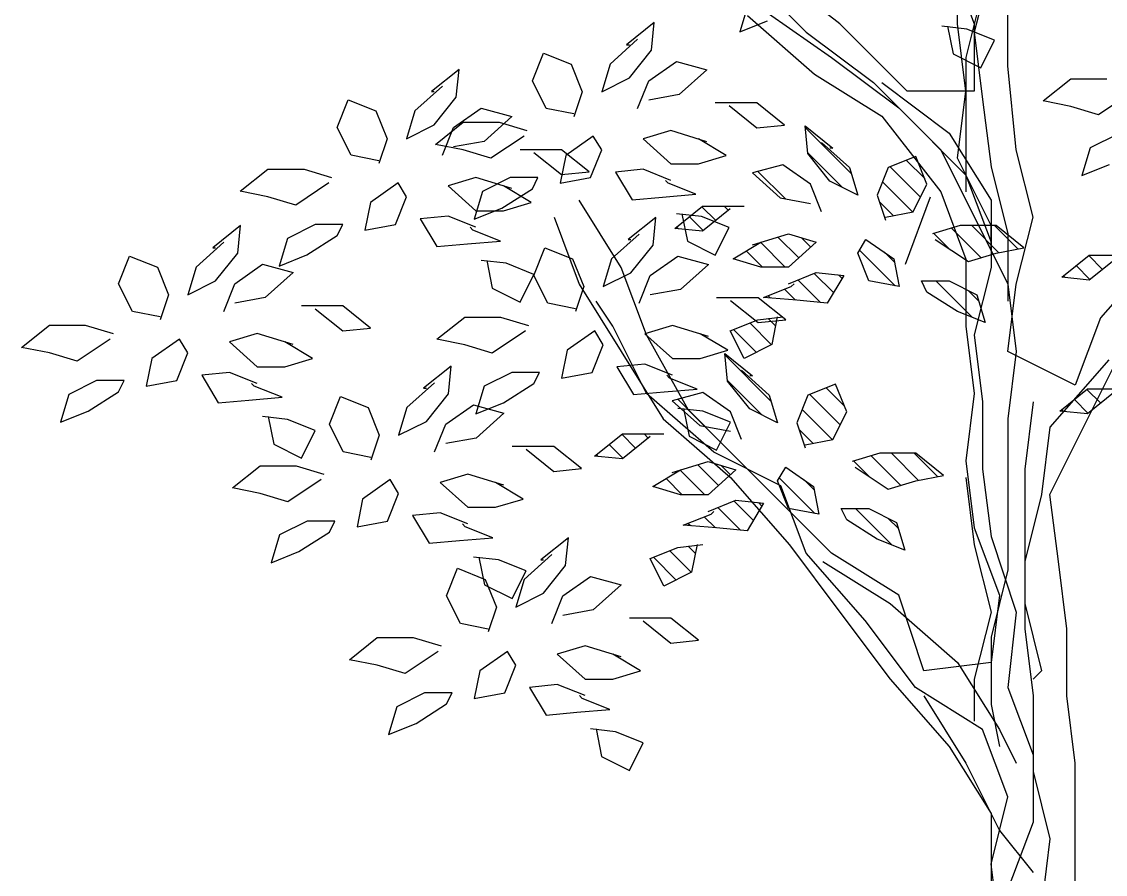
# Model space of a CAD drawing. Header units: millimetres. Extents: x 577 to 2337, y 236 to 943.
# Drawn here: x 821.745 to 823.376, y 700.283 to 701.566 of the extents above; entities that cross this region are included whole.
import ezdxf

# ---------------------------------------------------------------- set-up
doc = ezdxf.new("R2010")
doc.units = ezdxf.units.MM
doc.header["$LTSCALE"] = 0.01
doc.linetypes.add('SOLID_LINE', pattern=[0])
doc.layers.add('06-Furn', color=4, linetype='Continuous')

# ---------------------------------------------------------------- blocks, each defined once
blk = doc.blocks.new('Tree 04')
at = {"layer": '06-Furn', "color": 32, "linetype": 'SOLID_LINE'}
for p, q in [((847.9361, 598.886), (847.9741, 598.7848)), ((847.9488, 598.7848), (847.9488, 598.886)), ((847.62, 598.8733), (847.7211, 598.7722)), ((847.7717, 598.7848), (847.6579, 598.8733)), ((847.9994, 598.8733), (847.9741, 598.7722)), ((848.0247, 598.7217), (848.0247, 598.8607)), ((847.6326, 598.8228), (847.7591, 598.7343)), ((847.9867, 598.8354), (847.9614, 598.7343)), ((847.6326, 598.7975), (847.7338, 598.709)), ((847.7211, 598.7722), (847.8223, 598.6964)), ((847.8729, 598.6837), (847.7717, 598.7848)), ((847.9614, 598.6837), (847.9488, 598.7848)), ((847.9741, 598.7848), (847.9741, 598.6837)), ((847.9741, 598.7722), (847.9867, 598.6711)), ((847.7591, 598.7343), (847.8603, 598.6585)), ((847.9614, 598.7343), (847.9614, 598.5321)), ((847.7338, 598.709), (847.835, 598.6458)), ((848.0373, 598.5953), (848.0247, 598.7217)), ((847.8223, 598.6964), (847.9235, 598.5953)), ((847.835, 598.6964), (847.9361, 598.6205)), ((847.9741, 598.6837), (847.8729, 598.6837)), ((847.9488, 598.5826), (847.9614, 598.6837)), ((847.8603, 598.6585), (847.9614, 598.5574)), ((847.9867, 598.6711), (847.9994, 598.57)), ((847.835, 598.6458), (847.9235, 598.5321)), ((847.9361, 598.6205), (847.9994, 598.5194)), ((847.9235, 598.5953), (848.0247, 598.3931)), ((848.0626, 598.4942), (848.0373, 598.5953)), ((847.9994, 598.4815), (847.9488, 598.5826)), ((847.9994, 598.57), (848.0247, 598.4689)), ((847.9614, 598.5574), (847.9994, 598.4562)), ((847.9235, 598.5321), (847.9614, 598.431)), ((847.4429, 598.4183), (847.3797, 598.5194)), ((847.9079, 598.5239), (847.87, 598.4228)), ((847.9994, 598.5194), (847.9994, 598.4183)), ((847.3417, 598.4942), (847.3797, 598.3931)), ((848.0373, 598.3931), (848.0626, 598.4942)), ((848.0247, 598.4689), (848.0247, 598.3678)), ((847.9614, 598.431), (847.9614, 598.3299)), ((848.2523, 598.4436), (848.1638, 598.3425)), ((847.4809, 598.3172), (847.4429, 598.4183)), ((847.9994, 598.4183), (847.9741, 598.3172)), ((847.3797, 598.3931), (847.4429, 598.2919)), ((848.0247, 598.2919), (848.0373, 598.3931)), ((848.0247, 598.3931), (848.0373, 598.2919)), ((847.4303, 598.3299), (847.405, 598.3678)), ((848.1638, 598.3425), (848.1259, 598.2414)), ((847.4809, 598.2288), (847.4303, 598.3299)), ((847.5441, 598.2035), (847.4809, 598.3172)), ((847.9614, 598.3299), (847.9741, 598.2288)), ((847.9741, 598.3172), (847.9867, 598.2161)), ((847.4429, 598.2919), (847.5061, 598.1908)), ((848.1259, 598.2414), (848.0247, 598.2919)), ((848.0373, 598.2919), (848.0247, 598.1908)), ((848.0879, 598.0771), (848.1891, 598.2793)), ((847.582, 598.1403), (847.4809, 598.2288)), ((847.9741, 598.2288), (847.9614, 598.1276)), ((847.7591, 597.9886), (847.5441, 598.2035)), ((847.9867, 598.2161), (847.9867, 598.115)), ((848.0626, 598.2161), (848.05, 598.115)), ((847.5061, 598.1908), (847.6073, 598.1024)), ((848.0247, 598.1908), (848.0247, 597.9633)), ((848.0879, 598.1782), (848.0753, 598.0771)), ((847.9614, 598.1276), (847.9741, 598.0265)), ((847.6073, 598.1024), (847.6959, 598.0013)), ((847.9614, 598.1024), (847.9741, 598.0013)), ((847.9867, 598.115), (847.9994, 598.0139)), ((848.05, 598.115), (848.05, 597.9128)), ((847.7211, 597.9886), (847.6832, 598.0897)), ((848.0753, 598.0771), (848.05, 597.976)), ((848.1006, 597.976), (848.0879, 598.0771)), ((847.9741, 598.0265), (848.012, 597.9254)), ((847.9994, 598.0139), (848.0373, 597.9001)), ((847.6959, 598.0013), (847.7717, 597.9001)), ((847.8097, 597.8875), (847.7211, 597.9886)), ((847.8603, 597.9254), (847.7591, 597.9886)), ((847.9741, 598.0013), (847.9994, 597.9001)), ((847.7464, 597.976), (847.8476, 597.9128)), ((848.05, 597.976), (848.05, 597.8749)), ((848.1132, 597.8749), (848.1006, 597.976)), ((848.0247, 597.9633), (847.9994, 597.8622)), ((847.8982, 597.8117), (847.8603, 597.9254)), ((848.012, 597.9254), (847.9994, 597.8243)), ((847.8476, 597.9128), (847.9488, 597.8243)), ((848.05, 597.9128), (848.0753, 597.8117)), ((847.7717, 597.9001), (847.8476, 597.799)), ((847.9994, 597.9001), (847.9741, 597.799)), ((848.0373, 597.9001), (848.0247, 597.7864)), ((847.8856, 597.7864), (847.8097, 597.8875)), ((848.05, 597.8749), (848.0626, 597.7738)), ((848.1132, 597.7738), (848.1132, 597.8749)), ((847.9994, 597.8622), (847.9994, 597.7611)), ((847.9994, 597.8243), (847.8982, 597.8117)), ((847.9488, 597.8243), (848.012, 597.7232)), ((848.0753, 597.8117), (848.0626, 597.799)), ((847.8476, 597.799), (847.9361, 597.6979)), ((847.9741, 597.799), (847.9741, 597.7358)), ((847.9867, 597.7232), (847.8856, 597.7864)), ((848.0247, 597.7864), (848.0626, 597.6853)), ((847.8982, 597.7738), (847.9614, 597.6727)), ((847.9994, 597.7611), (848.012, 597.6979)), ((848.0626, 597.7738), (848.0626, 597.66)), ((848.1259, 597.6727), (848.1132, 597.7738)), ((848.0247, 597.6221), (847.9867, 597.7232)), ((848.012, 597.7232), (848.0373, 597.6727)), ((847.9361, 597.6979), (847.9994, 597.5968)), ((848.0626, 597.6853), (848.0626, 597.5842)), ((847.9614, 597.6727), (848.012, 597.5715)), ((848.1259, 597.4704), (848.1259, 597.6727)), ((848.0626, 597.66), (848.0879, 597.5589)), ((847.9994, 597.521), (848.0247, 597.6221)), ((847.9994, 597.5968), (847.9994, 597.382)), ((848.0626, 597.5842), (848.0247, 597.4831)), ((848.012, 597.5715), (848.0626, 597.5084)), ((848.0879, 597.5589), (848.0753, 597.4578)), ((848.012, 597.4199), (847.9994, 597.521))]:
    blk.add_line(p, q, dxfattribs=at)
at = {"layer": '06-Furn', "color": 88, "linetype": 'SOLID_LINE'}
for p, q in [((847.6337, 598.8145), (847.6212, 598.7728)), ((847.6212, 598.7728), (847.6628, 598.7895)), ((847.4925, 598.7867), (847.4509, 598.7534)), ((847.4884, 598.7451), (847.4925, 598.7867)), ((847.9629, 598.777), (847.9254, 598.7812)), ((847.9338, 598.7812), (847.9421, 598.7395)), ((848.0046, 598.7603), (847.9629, 598.777)), ((847.4675, 598.7617), (847.4259, 598.7242)), ((847.9838, 598.7187), (848.0046, 598.7603)), ((847.3092, 598.6992), (847.3258, 598.7409)), ((847.3258, 598.7409), (847.3675, 598.7242)), ((847.4509, 598.7534), (847.455, 598.7534)), ((847.455, 598.7034), (847.4884, 598.7451)), ((847.9421, 598.7395), (847.9838, 598.7187)), ((847.3675, 598.7242), (847.3842, 598.6826)), ((847.4259, 598.7242), (847.4134, 598.6826)), ((847.4842, 598.6992), (847.5259, 598.7284)), ((847.5259, 598.7284), (847.5717, 598.7159)), ((847.1988, 598.7163), (847.1571, 598.6829)), ((847.1946, 598.6746), (847.1988, 598.7163)), ((847.5717, 598.7159), (847.5301, 598.6784)), ((847.1738, 598.6913), (847.1321, 598.6538)), ((847.33, 598.6576), (847.3092, 598.6992)), ((847.4134, 598.6826), (847.455, 598.7034)), ((847.4675, 598.6576), (847.4842, 598.6992)), ((848.0775, 598.669), (848.1192, 598.7023)), ((848.1192, 598.7023), (848.1734, 598.7023)), ((847.1571, 598.6829), (847.1613, 598.6829)), ((847.1613, 598.633), (847.1946, 598.6746)), ((847.3842, 598.6826), (847.3717, 598.6451)), ((847.5301, 598.6784), (847.4842, 598.6701)), ((848.2109, 598.6815), (848.1609, 598.6482)), ((847.0154, 598.6288), (847.0321, 598.6704)), ((847.0321, 598.6704), (847.0737, 598.6538)), ((847.1904, 598.6288), (847.2321, 598.6579)), ((847.2321, 598.6579), (847.278, 598.6455)), ((847.3717, 598.6493), (847.33, 598.6576)), ((847.6468, 598.6659), (847.5842, 598.6659)), ((847.6051, 598.6618), (847.6468, 598.6284)), ((847.6884, 598.6326), (847.6468, 598.6659)), ((848.1192, 598.6607), (848.0775, 598.669)), ((848.1609, 598.6482), (848.1192, 598.6607)), ((847.0737, 598.6538), (847.0904, 598.6121)), ((847.1321, 598.6538), (847.1196, 598.6121)), ((847.278, 598.6455), (847.2363, 598.608)), ((847.0362, 598.5871), (847.0154, 598.6288)), ((847.1196, 598.6121), (847.1613, 598.633)), ((847.1633, 598.6035), (847.205, 598.6368)), ((847.1738, 598.5871), (847.1904, 598.6288)), ((847.205, 598.6368), (847.2591, 598.6368)), ((847.2591, 598.6368), (847.3008, 598.6243)), ((847.5175, 598.6243), (847.4759, 598.6118)), ((847.5717, 598.6076), (847.5175, 598.6243)), ((847.6468, 598.6284), (847.6884, 598.6326)), ((847.7236, 598.5897), (847.7194, 598.6314)), ((847.7194, 598.6314), (847.7611, 598.598)), ((847.7888, 598.5598), (847.7197, 598.629)), ((847.0904, 598.6121), (847.0779, 598.5746)), ((847.2363, 598.608), (847.1904, 598.5996)), ((847.2967, 598.6159), (847.2466, 598.5826)), ((847.4008, 598.6159), (847.3592, 598.5868)), ((847.4134, 598.5951), (847.4008, 598.6159)), ((847.4759, 598.6118), (847.5175, 598.5743)), ((847.6009, 598.5868), (847.5592, 598.6118)), ((848.1901, 598.619), (848.1484, 598.5982)), ((847.205, 598.5951), (847.1633, 598.6035)), ((847.2466, 598.5826), (847.205, 598.5951)), ((847.353, 598.5955), (847.2905, 598.5955)), ((847.3947, 598.5622), (847.353, 598.5955)), ((847.3967, 598.5535), (847.4134, 598.5951)), ((847.7444, 598.6064), (847.7861, 598.5689)), ((847.7611, 598.598), (847.7569, 598.598)), ((848.1484, 598.5982), (848.1359, 598.5566)), ((847.0779, 598.5788), (847.0362, 598.5871)), ((847.3113, 598.5913), (847.353, 598.558)), ((847.3592, 598.5868), (847.3508, 598.5451)), ((847.5592, 598.5743), (847.6009, 598.5868)), ((847.7756, 598.5387), (847.7235, 598.5909)), ((847.7569, 598.548), (847.7236, 598.5897)), ((847.8861, 598.5855), (847.8445, 598.5689)), ((847.8996, 598.552), (847.8718, 598.5798)), ((847.9028, 598.5439), (847.8861, 598.5855)), ((846.8695, 598.533), (846.9112, 598.5663)), ((846.9112, 598.5663), (846.9654, 598.5663)), ((846.9654, 598.5663), (847.007, 598.5538)), ((847.353, 598.558), (847.3947, 598.5622)), ((847.4759, 598.566), (847.4342, 598.5618)), ((847.4342, 598.5618), (847.4592, 598.5202)), ((847.5175, 598.5493), (847.4759, 598.566)), ((847.5175, 598.5743), (847.5592, 598.5743)), ((847.6861, 598.573), (847.6402, 598.5605)), ((847.6402, 598.5605), (847.6819, 598.5231)), ((847.6898, 598.5216), (847.6486, 598.5628)), ((847.7278, 598.5439), (847.6861, 598.573)), ((847.7861, 598.5689), (847.7986, 598.5272)), ((847.8445, 598.5689), (847.8278, 598.5272)), ((847.893, 598.5243), (847.8473, 598.57)), ((848.1359, 598.5566), (848.1775, 598.5732)), ((847.0029, 598.5455), (846.9529, 598.5122)), ((847.1071, 598.5455), (847.0654, 598.5163)), ((847.1196, 598.5247), (847.1071, 598.5455)), ((847.2238, 598.5538), (847.1821, 598.5413)), ((847.278, 598.5372), (847.2238, 598.5538)), ((847.2758, 598.5535), (847.2341, 598.5326)), ((847.3175, 598.5535), (847.2758, 598.5535)), ((847.3092, 598.5368), (847.3175, 598.5535)), ((847.3508, 598.5451), (847.3967, 598.5535)), ((847.5134, 598.5451), (847.5092, 598.5493)), ((847.5551, 598.5285), (847.5134, 598.5451)), ((847.7444, 598.5022), (847.7278, 598.5439)), ((847.7986, 598.5272), (847.7569, 598.548)), ((847.8809, 598.502), (847.8358, 598.5472)), ((847.882, 598.5022), (847.9028, 598.5439)), ((846.9112, 598.5247), (846.8695, 598.533)), ((847.1821, 598.5413), (847.2238, 598.5038)), ((847.2341, 598.5326), (847.2216, 598.491)), ((847.2633, 598.5077), (847.3092, 598.5368)), ((847.3071, 598.5163), (847.2655, 598.5413)), ((847.505, 598.5243), (847.5551, 598.5285)), ((847.8278, 598.5272), (847.8403, 598.4897)), ((846.9529, 598.5122), (846.9112, 598.5247)), ((847.0654, 598.5163), (847.0571, 598.4747)), ((847.1029, 598.483), (847.1196, 598.5247)), ((847.2655, 598.5038), (847.3071, 598.5163)), ((847.4592, 598.5202), (847.505, 598.5243)), ((847.5235, 598.4772), (847.5652, 598.5106)), ((847.5852, 598.489), (847.5643, 598.5098)), ((847.5652, 598.5106), (847.6277, 598.5106)), ((847.6042, 598.5043), (847.5979, 598.5106)), ((847.6819, 598.5231), (847.7278, 598.5147)), ((847.8523, 598.4963), (847.831, 598.5177)), ((847.1821, 598.4955), (847.1404, 598.4913)), ((847.2238, 598.4788), (847.1821, 598.4955)), ((847.2216, 598.491), (847.2633, 598.5077)), ((847.2238, 598.5038), (847.2655, 598.5038)), ((847.4947, 598.4937), (847.4531, 598.4604)), ((847.4906, 598.452), (847.4947, 598.4937)), ((847.5634, 598.4952), (847.5259, 598.4993)), ((847.5342, 598.4993), (847.5426, 598.4577)), ((847.5661, 598.4738), (847.5453, 598.4946)), ((847.6051, 598.4785), (847.5634, 598.4952)), ((847.6069, 598.5064), (847.5652, 598.4731)), ((847.8403, 598.4939), (847.882, 598.5022)), ((846.8697, 598.4814), (846.8281, 598.4481)), ((846.8656, 598.4397), (846.8697, 598.4814)), ((846.982, 598.483), (846.9404, 598.4622)), ((847.0237, 598.483), (846.982, 598.483)), ((847.0154, 598.4664), (847.0237, 598.483)), ((847.0571, 598.4747), (847.1029, 598.483)), ((847.1404, 598.4913), (847.1654, 598.4497)), ((847.2196, 598.4747), (847.2154, 598.4788)), ((847.5652, 598.4731), (847.5235, 598.4772)), ((847.5288, 598.4767), (847.5262, 598.4794)), ((847.5842, 598.4369), (847.6051, 598.4785)), ((847.9528, 598.4814), (847.9111, 598.4689)), ((847.9843, 598.433), (847.9398, 598.4775)), ((848.007, 598.4814), (847.9528, 598.4814)), ((848.011, 598.4406), (847.9702, 598.4814)), ((847.9994, 598.4436), (847.9994, 598.4815)), ((848.0396, 598.4463), (848.0045, 598.4814)), ((848.0487, 598.4481), (848.007, 598.4814)), ((846.9404, 598.4622), (846.9279, 598.4205)), ((846.9695, 598.4372), (847.0154, 598.4664)), ((847.2613, 598.458), (847.2196, 598.4747)), ((847.4697, 598.4687), (847.4281, 598.4312)), ((847.6402, 598.4523), (847.6944, 598.4689)), ((847.7099, 598.4329), (847.6787, 598.4641)), ((847.6944, 598.4689), (847.7361, 598.4564)), ((847.728, 598.4491), (847.7141, 598.463)), ((847.9365, 598.4465), (847.9134, 598.4696)), ((846.8447, 598.4564), (846.8031, 598.4189)), ((846.8281, 598.4481), (846.8322, 598.4481)), ((847.1654, 598.4497), (847.2113, 598.4539)), ((847.2113, 598.4539), (847.2613, 598.458)), ((847.3114, 598.4062), (847.328, 598.4479)), ((847.328, 598.4479), (847.3697, 598.4312)), ((847.4531, 598.4604), (847.4572, 598.4604)), ((847.4572, 598.4104), (847.4906, 598.452)), ((847.5426, 598.4577), (847.5842, 598.4369)), ((847.6111, 598.4314), (847.6527, 598.4564)), ((847.6895, 598.4189), (847.6523, 598.4562)), ((847.7361, 598.4564), (847.6944, 598.4189)), ((847.7986, 598.4398), (847.8111, 598.4606)), ((847.8111, 598.4606), (847.8528, 598.4314)), ((847.9153, 598.4606), (847.9653, 598.4273)), ((847.9994, 598.4562), (847.9994, 598.4436)), ((848.007, 598.4398), (848.0487, 598.4481)), ((846.6864, 598.3939), (846.703, 598.4356)), ((846.703, 598.4356), (846.7447, 598.4189)), ((846.8322, 598.3981), (846.8656, 598.4397)), ((846.9279, 598.4205), (846.9695, 598.4372)), ((847.2696, 598.4247), (847.2321, 598.4289)), ((847.2404, 598.4289), (847.2488, 598.3872)), ((847.3697, 598.4312), (847.3864, 598.3896)), ((847.4281, 598.4312), (847.4155, 598.3896)), ((847.4864, 598.4062), (847.5281, 598.4354)), ((847.5281, 598.4354), (847.5739, 598.4229)), ((847.6527, 598.4189), (847.6111, 598.4314)), ((847.6552, 598.4189), (847.6309, 598.4433)), ((847.8153, 598.3981), (847.7986, 598.4398)), ((847.8548, 598.3909), (847.8014, 598.4443)), ((847.8538, 598.4262), (847.8388, 598.4412)), ((847.8528, 598.4314), (847.8611, 598.3898)), ((847.9653, 598.4273), (848.007, 598.4398)), ((848.1056, 598.4037), (848.1472, 598.437)), ((848.1672, 598.4155), (848.1463, 598.4363)), ((848.1472, 598.437), (848.2098, 598.437)), ((848.1889, 598.4328), (848.1472, 598.3995)), ((846.7447, 598.4189), (846.7614, 598.3773)), ((846.8031, 598.4189), (846.7905, 598.3773)), ((846.8614, 598.3939), (846.9031, 598.4231)), ((846.9031, 598.4231), (846.9489, 598.4106)), ((847.3113, 598.408), (847.2696, 598.4247)), ((847.5739, 598.4229), (847.5322, 598.3854)), ((847.6944, 598.4189), (847.6527, 598.4189)), ((848.1481, 598.4002), (848.1273, 598.4211)), ((846.7905, 598.3773), (846.8322, 598.3981)), ((846.9489, 598.4106), (846.9072, 598.3731)), ((847.2905, 598.3664), (847.3113, 598.408)), ((847.3322, 598.3646), (847.3114, 598.4062)), ((847.4155, 598.3896), (847.4572, 598.4104)), ((847.4697, 598.3646), (847.4864, 598.4062)), ((847.6944, 598.3939), (847.7361, 598.4106)), ((847.7428, 598.3657), (847.7088, 598.3997)), ((847.7622, 598.3806), (847.7333, 598.4095)), ((847.7361, 598.4106), (847.7778, 598.4064)), ((847.7778, 598.4064), (847.7528, 598.3648)), ((847.7751, 598.402), (847.7699, 598.4072)), ((847.8611, 598.3898), (847.8153, 598.3981)), ((847.9028, 598.3814), (847.8945, 598.3981)), ((847.8945, 598.3981), (847.9362, 598.3981)), ((847.971, 598.3434), (847.9162, 598.3981)), ((847.9362, 598.3981), (847.9778, 598.3773)), ((848.1472, 598.3995), (848.1056, 598.4037)), ((848.1109, 598.4032), (848.1082, 598.4058)), ((846.7072, 598.3523), (846.6864, 598.3939)), ((846.8447, 598.3523), (846.8614, 598.3939)), ((847.2488, 598.3872), (847.2905, 598.3664)), ((847.3864, 598.3896), (847.3739, 598.3521)), ((847.5322, 598.3854), (847.4864, 598.3771)), ((847.6569, 598.3731), (847.6986, 598.3898)), ((847.7051, 598.3691), (847.6884, 598.3857)), ((847.6986, 598.3898), (847.7028, 598.3939)), ((847.9487, 598.3523), (847.9028, 598.3814)), ((847.9806, 598.368), (847.9649, 598.3837)), ((846.7614, 598.3773), (846.7489, 598.3398)), ((846.9072, 598.3731), (846.8614, 598.3648)), ((847.3739, 598.3562), (847.3322, 598.3646)), ((847.6489, 598.3729), (847.5864, 598.3729)), ((847.6073, 598.3687), (847.6489, 598.3354)), ((847.6906, 598.3396), (847.6489, 598.3729)), ((847.7069, 598.369), (847.6569, 598.3731)), ((847.6676, 598.3722), (847.6639, 598.3759)), ((847.7528, 598.3648), (847.7069, 598.369)), ((847.9778, 598.3773), (847.9903, 598.3356)), ((846.7489, 598.3439), (846.7072, 598.3523)), ((847.0239, 598.3606), (846.9614, 598.3606)), ((846.9823, 598.3564), (847.0239, 598.3231)), ((847.0656, 598.3273), (847.0239, 598.3606)), ((847.9903, 598.3356), (847.9487, 598.3523)), ((846.5405, 598.2981), (846.5822, 598.3315)), ((846.5822, 598.3315), (846.6363, 598.3315)), ((846.6363, 598.3315), (846.678, 598.319)), ((847.1655, 598.3104), (847.2072, 598.3437)), ((847.2072, 598.3437), (847.2613, 598.3437)), ((847.2613, 598.3437), (847.303, 598.3313)), ((847.5197, 598.3313), (847.4781, 598.3188)), ((847.5739, 598.3146), (847.5197, 598.3313)), ((847.6069, 598.3231), (847.6486, 598.3398)), ((847.6691, 598.3021), (847.6363, 598.3349)), ((847.6486, 598.3398), (847.6861, 598.344)), ((847.6489, 598.3354), (847.6906, 598.3396)), ((847.6751, 598.3305), (847.664, 598.3415)), ((847.6777, 598.344), (847.6694, 598.3023)), ((846.8947, 598.319), (846.8531, 598.3065)), ((846.9489, 598.3023), (846.8947, 598.319)), ((847.0239, 598.3231), (847.0656, 598.3273)), ((847.2988, 598.3229), (847.2488, 598.2896)), ((847.403, 598.3229), (847.3614, 598.2938)), ((847.4155, 598.3021), (847.403, 598.3229)), ((847.4781, 598.3188), (847.5197, 598.2813)), ((847.6031, 598.2938), (847.5614, 598.3188)), ((847.6277, 598.2815), (847.6069, 598.3231)), ((847.6462, 598.2907), (847.6118, 598.3251)), ((846.5822, 598.2898), (846.5405, 598.2981)), ((846.6738, 598.3106), (846.6238, 598.2773)), ((846.778, 598.3106), (846.7364, 598.2815)), ((846.7905, 598.2898), (846.778, 598.3106)), ((846.8531, 598.3065), (846.8947, 598.269)), ((846.9781, 598.2815), (846.9364, 598.3065)), ((847.2072, 598.3021), (847.1655, 598.3104)), ((847.2488, 598.2896), (847.2072, 598.3021)), ((847.3989, 598.2604), (847.4155, 598.3021)), ((847.6694, 598.3023), (847.6277, 598.2815)), ((846.6238, 598.2773), (846.5822, 598.2898)), ((846.7364, 598.2815), (846.728, 598.2398)), ((846.7739, 598.2482), (846.7905, 598.2898)), ((846.9364, 598.269), (846.9781, 598.2815)), ((847.3614, 598.2938), (847.353, 598.2521)), ((847.5614, 598.2813), (847.6031, 598.2938)), ((847.6029, 598.2472), (847.5987, 598.2889)), ((847.5987, 598.2889), (847.6404, 598.2555)), ((847.6681, 598.2173), (847.599, 598.2865)), ((846.8947, 598.269), (846.9364, 598.269)), ((847.187, 598.27), (847.1453, 598.2367)), ((847.1828, 598.2284), (847.187, 598.27)), ((847.4781, 598.2729), (847.4364, 598.2688)), ((847.4364, 598.2688), (847.4614, 598.2271)), ((847.5197, 598.2563), (847.4781, 598.2729)), ((847.5197, 598.2813), (847.5614, 598.2813)), ((848.1764, 598.2793), (848.0879, 598.1782)), ((846.8531, 598.2606), (846.8114, 598.2565)), ((846.8114, 598.2565), (846.8364, 598.2148)), ((846.8947, 598.244), (846.8531, 598.2606)), ((847.278, 598.2604), (847.2363, 598.2396)), ((847.3197, 598.2604), (847.278, 598.2604)), ((847.3114, 598.2438), (847.3197, 598.2604)), ((847.353, 598.2521), (847.3989, 598.2604)), ((847.5156, 598.2521), (847.5114, 598.2563)), ((847.5573, 598.2355), (847.5156, 598.2521)), ((847.6237, 598.2639), (847.6654, 598.2264)), ((847.6404, 598.2555), (847.6362, 598.2555)), ((846.653, 598.2482), (846.6113, 598.2273)), ((846.6947, 598.2482), (846.653, 598.2482)), ((846.6864, 598.2315), (846.6947, 598.2482)), ((846.728, 598.2398), (846.7739, 598.2482)), ((846.8906, 598.2398), (846.8864, 598.244)), ((846.9323, 598.2232), (846.8906, 598.2398)), ((847.162, 598.245), (847.1203, 598.2075)), ((847.1453, 598.2367), (847.1495, 598.2367)), ((847.2363, 598.2396), (847.2238, 598.198)), ((847.2655, 598.2146), (847.3114, 598.2438)), ((847.5072, 598.2313), (847.5573, 598.2355)), ((847.6549, 598.1962), (847.6028, 598.2484)), ((847.6362, 598.2056), (847.6029, 598.2472)), ((847.7654, 598.243), (847.7238, 598.2264)), ((847.7789, 598.2095), (847.7511, 598.2373)), ((847.7821, 598.2014), (847.7654, 598.243)), ((848.103, 598.2024), (848.1446, 598.2357)), ((848.1646, 598.2142), (848.1437, 598.235)), ((848.1446, 598.2357), (848.2071, 598.2357)), ((846.6113, 598.2273), (846.5988, 598.1857)), ((846.6405, 598.2023), (846.6864, 598.2315)), ((846.8364, 598.2148), (846.8822, 598.219)), ((846.8822, 598.219), (846.9323, 598.2232)), ((847.0036, 598.1826), (847.0203, 598.2242)), ((847.0203, 598.2242), (847.062, 598.2075)), ((847.1495, 598.1867), (847.1828, 598.2284)), ((847.4614, 598.2271), (847.5072, 598.2313)), ((847.5654, 598.2305), (847.5195, 598.218)), ((847.5195, 598.218), (847.5612, 598.1806)), ((847.5691, 598.1791), (847.5279, 598.2203)), ((847.6071, 598.2014), (847.5654, 598.2305)), ((847.6654, 598.2264), (847.6779, 598.1847)), ((847.7238, 598.2264), (847.7071, 598.1847)), ((847.7723, 598.1818), (847.7266, 598.2275)), ((848.1455, 598.1989), (848.1247, 598.2198)), ((848.1863, 598.2316), (848.1446, 598.1982)), ((846.5988, 598.1857), (846.6405, 598.2023)), ((847.062, 598.2075), (847.0787, 598.1659)), ((847.1203, 598.2075), (847.1078, 598.1659)), ((847.1787, 598.1826), (847.2204, 598.2117)), ((847.2204, 598.2117), (847.2662, 598.1992)), ((847.2238, 598.198), (847.2655, 598.2146)), ((847.5656, 598.2021), (847.5281, 598.2063)), ((847.5364, 598.2063), (847.5448, 598.1646)), ((847.6073, 598.1855), (847.5656, 598.2021)), ((847.6237, 598.1597), (847.6071, 598.2014)), ((847.6779, 598.1847), (847.6362, 598.2056)), ((847.7602, 598.1595), (847.7151, 598.2047)), ((847.7613, 598.1597), (847.7821, 598.2014)), ((848.1446, 598.1982), (848.103, 598.2024)), ((848.1082, 598.2019), (848.1056, 598.2045)), ((846.9406, 598.1898), (846.9031, 598.194)), ((846.9114, 598.194), (846.9198, 598.1524)), ((846.9823, 598.1732), (846.9406, 598.1898)), ((847.1078, 598.1659), (847.1495, 598.1867)), ((847.2662, 598.1992), (847.2245, 598.1617)), ((847.5864, 598.1438), (847.6073, 598.1855)), ((847.7071, 598.1847), (847.7196, 598.1472)), ((846.9614, 598.1315), (846.9823, 598.1732)), ((847.0245, 598.1409), (847.0036, 598.1826)), ((847.162, 598.1409), (847.1787, 598.1826)), ((847.4028, 598.1347), (847.4445, 598.1681)), ((847.4645, 598.1465), (847.4436, 598.1674)), ((847.4445, 598.1681), (847.507, 598.1681)), ((847.4835, 598.1618), (847.4772, 598.1681)), ((847.5612, 598.1806), (847.6071, 598.1722)), ((847.7316, 598.1538), (847.7103, 598.1752)), ((846.9198, 598.1524), (846.9614, 598.1315)), ((847.0787, 598.1659), (847.0661, 598.1284)), ((847.2245, 598.1617), (847.1787, 598.1534)), ((847.4454, 598.1313), (847.4246, 598.1521)), ((847.4862, 598.1639), (847.4445, 598.1306)), ((847.5448, 598.1646), (847.5864, 598.1438)), ((847.7196, 598.1514), (847.7613, 598.1597)), ((847.0661, 598.1326), (847.0245, 598.1409)), ((847.3412, 598.1492), (847.2787, 598.1492)), ((847.2995, 598.1451), (847.3412, 598.1117)), ((847.3829, 598.1159), (847.3412, 598.1492)), ((847.4445, 598.1306), (847.4028, 598.1347)), ((847.4081, 598.1342), (847.4055, 598.1369)), ((847.6832, 598.0897), (847.582, 598.1403)), ((847.8321, 598.1389), (847.7904, 598.1264)), ((847.8636, 598.0905), (847.8191, 598.135)), ((847.8863, 598.1389), (847.8321, 598.1389)), ((847.8903, 598.0981), (847.8495, 598.1389)), ((847.9189, 598.1038), (847.8838, 598.1389)), ((847.928, 598.1056), (847.8863, 598.1389)), ((846.8578, 598.0868), (846.8994, 598.1201)), ((846.8994, 598.1201), (846.9536, 598.1201)), ((846.9536, 598.1201), (846.9953, 598.1076)), ((847.5195, 598.1098), (847.5737, 598.1264)), ((847.5892, 598.0904), (847.558, 598.1216)), ((847.5737, 598.1264), (847.6154, 598.1139)), ((847.6073, 598.1066), (847.5934, 598.1205)), ((847.8158, 598.104), (847.7927, 598.1271)), ((847.212, 598.1076), (847.1703, 598.0951)), ((847.2662, 598.0909), (847.212, 598.1076)), ((847.3412, 598.1117), (847.3829, 598.1159)), ((847.4904, 598.0889), (847.532, 598.1139)), ((847.5688, 598.0764), (847.5316, 598.1137)), ((847.6154, 598.1139), (847.5737, 598.0764)), ((847.6779, 598.0973), (847.6904, 598.1181)), ((847.6904, 598.1181), (847.7321, 598.0889)), ((847.7946, 598.1181), (847.8446, 598.0848)), ((847.8863, 598.0973), (847.928, 598.1056)), ((846.8994, 598.0784), (846.8578, 598.0868)), ((846.9911, 598.0993), (846.9411, 598.0659)), ((847.0953, 598.0993), (847.0536, 598.0701)), ((847.1078, 598.0784), (847.0953, 598.0993)), ((847.1703, 598.0951), (847.212, 598.0576)), ((847.2954, 598.0701), (847.2537, 598.0951)), ((847.532, 598.0764), (847.4904, 598.0889)), ((847.5345, 598.0764), (847.5102, 598.1008)), ((847.6946, 598.0556), (847.6779, 598.0973)), ((847.7341, 598.0484), (847.6807, 598.1018)), ((847.7331, 598.0837), (847.7181, 598.0987)), ((847.7321, 598.0889), (847.7404, 598.0473)), ((847.8446, 598.0848), (847.8863, 598.0973)), ((846.9411, 598.0659), (846.8994, 598.0784)), ((847.0536, 598.0701), (847.0453, 598.0284)), ((847.0912, 598.0368), (847.1078, 598.0784)), ((847.2537, 598.0576), (847.2954, 598.0701)), ((847.5737, 598.0764), (847.532, 598.0764)), ((847.212, 598.0576), (847.2537, 598.0576)), ((847.5737, 598.0514), (847.6154, 598.0681)), ((847.6221, 598.0232), (847.5881, 598.0572)), ((847.6415, 598.0381), (847.6126, 598.067)), ((847.6154, 598.0681), (847.6571, 598.0639)), ((847.6571, 598.0639), (847.6321, 598.0223)), ((847.6544, 598.0595), (847.6492, 598.0647)), ((847.7404, 598.0473), (847.6946, 598.0556)), ((847.7821, 598.0389), (847.7738, 598.0556)), ((847.7738, 598.0556), (847.8155, 598.0556)), ((847.8503, 598.0009), (847.7955, 598.0556)), ((847.8155, 598.0556), (847.8571, 598.0348)), ((847.1703, 598.0493), (847.1287, 598.0451)), ((847.1287, 598.0451), (847.1537, 598.0035)), ((847.212, 598.0326), (847.1703, 598.0493)), ((847.5362, 598.0306), (847.5779, 598.0473)), ((847.5844, 598.0266), (847.5677, 598.0432)), ((847.5779, 598.0473), (847.5821, 598.0514)), ((847.828, 598.0098), (847.7821, 598.0389)), ((847.8599, 598.0255), (847.8442, 598.0412)), ((846.9703, 598.0368), (846.9286, 598.016)), ((847.012, 598.0368), (846.9703, 598.0368)), ((847.0036, 598.0201), (847.012, 598.0368)), ((847.0453, 598.0284), (847.0912, 598.0368)), ((847.2079, 598.0284), (847.2037, 598.0326)), ((847.2495, 598.0118), (847.2079, 598.0284)), ((847.5862, 598.0265), (847.5362, 598.0306)), ((847.5469, 598.0297), (847.5432, 598.0334)), ((847.6321, 598.0223), (847.5862, 598.0265)), ((847.8571, 598.0348), (847.8696, 597.9931)), ((846.9286, 598.016), (846.9161, 597.9743)), ((846.9578, 597.991), (847.0036, 598.0201)), ((847.1537, 598.0035), (847.1995, 598.0076)), ((847.1995, 598.0076), (847.2495, 598.0118)), ((847.3633, 598.0117), (847.3216, 597.9784)), ((847.3591, 597.97), (847.3633, 598.0117)), ((847.8696, 597.9931), (847.828, 598.0098)), ((846.9161, 597.9743), (846.9578, 597.991)), ((847.4862, 597.9806), (847.5279, 597.9973)), ((847.5484, 597.9597), (847.5156, 597.9924)), ((847.5279, 597.9973), (847.5654, 598.0015)), ((847.5544, 597.988), (847.5433, 597.999)), ((847.557, 598.0015), (847.5487, 597.9598)), ((847.2579, 597.9785), (847.2204, 597.9826)), ((847.2287, 597.9826), (847.237, 597.941)), ((847.2995, 597.9618), (847.2579, 597.9785)), ((847.3383, 597.9867), (847.2966, 597.9492)), ((847.3216, 597.9784), (847.3258, 597.9784)), ((847.507, 597.939), (847.4862, 597.9806)), ((847.5255, 597.9482), (847.4911, 597.9826)), ((847.1799, 597.9242), (847.1966, 597.9659)), ((847.1966, 597.9659), (847.2382, 597.9492)), ((847.2787, 597.9202), (847.2995, 597.9618)), ((847.3258, 597.9284), (847.3591, 597.97)), ((847.5487, 597.9598), (847.507, 597.939)), ((847.237, 597.941), (847.2787, 597.9202)), ((847.2382, 597.9492), (847.2549, 597.9075)), ((847.2966, 597.9492), (847.2841, 597.9075)), ((847.3549, 597.9242), (847.3966, 597.9534)), ((847.3966, 597.9534), (847.4425, 597.9409)), ((847.4425, 597.9409), (847.4008, 597.9034)), ((847.2007, 597.8826), (847.1799, 597.9242)), ((847.2841, 597.9075), (847.3258, 597.9284)), ((847.3383, 597.8826), (847.3549, 597.9242)), ((847.2549, 597.9075), (847.2424, 597.8701)), ((847.4008, 597.9034), (847.3549, 597.8951)), ((847.5175, 597.8909), (847.455, 597.8909)), ((847.5592, 597.8576), (847.5175, 597.8909)), ((847.2424, 597.8742), (847.2007, 597.8826)), ((847.4758, 597.8867), (847.5175, 597.8534)), ((847.034, 597.8284), (847.0757, 597.8617)), ((847.0757, 597.8617), (847.1299, 597.8617)), ((847.1299, 597.8617), (847.1716, 597.8492)), ((847.5175, 597.8534), (847.5592, 597.8576)), ((847.3883, 597.8492), (847.3466, 597.8367)), ((847.4425, 597.8326), (847.3883, 597.8492)), ((847.0757, 597.8201), (847.034, 597.8284)), ((847.1674, 597.8409), (847.1174, 597.8076)), ((847.2716, 597.8409), (847.2299, 597.8118)), ((847.2841, 597.8201), (847.2716, 597.8409)), ((847.3466, 597.8367), (847.3883, 597.7993)), ((847.4716, 597.8118), (847.43, 597.8367)), ((847.1174, 597.8076), (847.0757, 597.8201)), ((847.2299, 597.8118), (847.2216, 597.7701)), ((847.2674, 597.7784), (847.2841, 597.8201)), ((847.43, 597.7993), (847.4716, 597.8118)), ((847.3883, 597.7993), (847.43, 597.7993)), ((847.1466, 597.7784), (847.1049, 597.7576)), ((847.1882, 597.7784), (847.1466, 597.7784)), ((847.1799, 597.7618), (847.1882, 597.7784)), ((847.2216, 597.7701), (847.2674, 597.7784)), ((847.3466, 597.7909), (847.3049, 597.7868)), ((847.3049, 597.7868), (847.3299, 597.7451)), ((847.3883, 597.7743), (847.3466, 597.7909)), ((847.134, 597.7326), (847.1799, 597.7618)), ((847.3841, 597.7701), (847.38, 597.7743)), ((847.4258, 597.7534), (847.3841, 597.7701)), ((847.1049, 597.7576), (847.0924, 597.716)), ((847.3299, 597.7451), (847.3758, 597.7493)), ((847.3758, 597.7493), (847.4258, 597.7534)), ((847.0924, 597.716), (847.134, 597.7326)), ((847.4341, 597.7201), (847.3966, 597.7243)), ((847.405, 597.7243), (847.4133, 597.6826)), ((847.4758, 597.7035), (847.4341, 597.7201)), ((847.455, 597.6618), (847.4758, 597.7035)), ((847.4133, 597.6826), (847.455, 597.6618))]:
    blk.add_line(p, q, dxfattribs=at)

msp = doc.modelspace()

# ---------------------------------------------------------------- block references
at = {"layer": '06-Furn', "color": 241}
msp.add_blockref('Tree 04', (-24.7954, 102.7778), dxfattribs=at)

doc.saveas('drawing.dxf')
